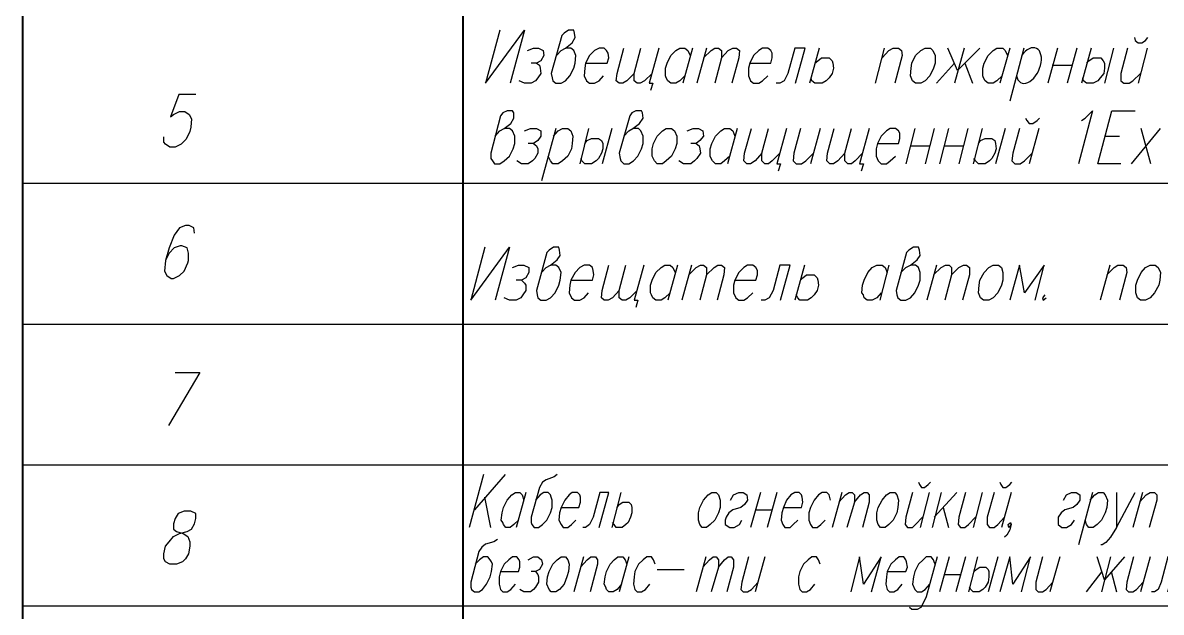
# Model space of a CAD drawing. Header units: millimetres. Extents: x 2185 to 8290, y 601 to 2456.
# Drawn here: x 4397 to 4484.1, y 1701.9 to 1747.1 of the extents above; entities that cross this region are included whole.
import ezdxf

# ---------------------------------------------------------------- set-up
doc = ezdxf.new("R2010")
doc.units = ezdxf.units.MM
for name, color, linetype in [('PDF _0', 7, 'Continuous'), ('PDF _ТаБлица', 7, 'Continuous'), ('PDF _Текст.', 7, 'Continuous')]:
    doc.layers.add(name, color=color, linetype=linetype)

msp = doc.modelspace()

# ---------------------------------------------------------------- linework, layer by layer
at = {"layer": 'PDF _0', "lineweight": 25}
for points in [[(4396.97, 1734.811), (4646.896, 1734.811)], [(4396.97, 1724.009), (4646.896, 1724.009)], [(4396.97, 1713.208), (4646.896, 1713.208)], [(4396.97, 1702.406), (4646.896, 1702.406)]]:
    msp.add_lwpolyline(points, dxfattribs=at)
at = {"layer": 'PDF _ТаБлица', "lineweight": 40}
for points in [[(4396.97, 1551.182), (4396.97, 1830.026)], [(4430.69, 1551.182), (4430.69, 1830.026)]]:
    msp.add_lwpolyline(points, dxfattribs=at)
at = {"layer": 'PDF _Текст.', "lineweight": 25}
for points in [[(4433.49, 1746.527), (4432.404, 1742.47), (4435.376, 1746.527), (4434.29, 1742.47)], [(4437.834, 1744.584), (4438.177, 1744.984), (4438.52, 1745.156), (4439.034, 1745.556), (4439.262, 1745.956), (4439.205, 1746.299), (4439.148, 1746.527), (4438.748, 1746.527), (4438.405, 1746.299), (4438.234, 1746.127), (4437.434, 1743.213), (4437.491, 1742.87), (4437.548, 1742.641), (4437.777, 1742.47), (4438.177, 1742.47), (4438.52, 1742.641), (4438.862, 1743.041), (4439.148, 1743.613), (4439.262, 1744.013), (4439.32, 1744.584), (4439.148, 1744.984), (4438.92, 1745.156), (4438.52, 1745.156)], [(4482.069, 1745.956), (4482.126, 1745.727), (4482.355, 1745.556), (4482.641, 1745.556), (4482.927, 1745.727), (4483.098, 1745.956)], [(4435.605, 1744.984), (4436.062, 1745.156), (4436.462, 1745.156), (4436.805, 1744.984), (4436.862, 1744.584), (4436.634, 1744.184), (4436.291, 1744.013), (4435.891, 1744.013)], [(4440.063, 1744.013), (4441.72, 1744.013), (4441.834, 1744.413), (4441.777, 1744.756), (4441.663, 1744.984), (4441.491, 1745.156), (4441.091, 1745.156), (4440.748, 1744.984), (4440.348, 1744.584), (4440.063, 1744.013), (4440.005, 1743.613), (4439.948, 1743.041), (4440.12, 1742.641), (4440.348, 1742.47), (4440.748, 1742.47), (4441.091, 1742.641), (4441.434, 1743.041)], [(4443.777, 1743.213), (4443.206, 1742.641), (4442.92, 1742.47), (4442.634, 1742.47), (4442.406, 1742.641), (4442.463, 1743.213), (4442.977, 1745.156)], [(4445.149, 1743.213), (4444.578, 1742.641), (4444.235, 1742.47), (4444.006, 1742.47), (4443.777, 1742.641), (4443.777, 1743.213), (4444.292, 1745.156)], [(4445.664, 1745.156), (4444.921, 1742.47), (4445.206, 1742.47), (4445.035, 1741.898)], [(4447.664, 1743.041), (4447.264, 1742.641), (4446.978, 1742.47), (4446.578, 1742.47), (4446.349, 1742.641), (4446.235, 1742.87), (4446.178, 1743.041), (4446.178, 1743.613), (4446.292, 1744.013), (4446.578, 1744.584), (4446.978, 1744.984), (4447.264, 1745.156), (4447.664, 1745.156), (4447.892, 1744.984), (4448.064, 1744.584)], [(4448.235, 1745.156), (4447.492, 1742.47)], [(4449.321, 1745.156), (4448.578, 1742.47)], [(4449.093, 1744.413), (4449.664, 1744.984), (4449.95, 1745.156), (4450.236, 1745.156), (4450.464, 1744.984), (4450.464, 1744.413), (4449.95, 1742.47)], [(4450.464, 1744.413), (4450.979, 1744.984), (4451.322, 1745.156), (4451.607, 1745.156), (4451.836, 1744.984), (4451.779, 1744.413), (4451.264, 1742.47)], [(4452.636, 1744.013), (4454.236, 1744.013), (4454.351, 1744.413), (4454.351, 1744.756), (4454.236, 1744.984), (4454.008, 1745.156), (4453.608, 1745.156), (4453.322, 1744.984), (4452.922, 1744.584), (4452.636, 1744.013), (4452.522, 1743.613), (4452.522, 1743.041), (4452.693, 1742.641), (4452.922, 1742.47), (4453.322, 1742.47), (4453.608, 1742.641), (4454.008, 1743.041)], [(4456.122, 1742.47), (4456.865, 1745.156), (4456.065, 1745.156), (4455.551, 1743.213), (4455.265, 1742.641), (4454.922, 1742.47), (4454.636, 1742.47)], [(4457.951, 1745.156), (4457.208, 1742.47)], [(4462.923, 1745.156), (4462.238, 1742.47)], [(4462.752, 1744.413), (4463.266, 1744.984), (4463.609, 1745.156), (4464.009, 1745.156), (4464.238, 1744.984), (4464.295, 1744.584), (4463.724, 1742.47)], [(4470.239, 1745.156), (4468.524, 1743.441), (4467.781, 1745.156)], [(4469.039, 1745.156), (4468.296, 1742.47)], [(4471.953, 1743.041), (4471.553, 1742.641), (4471.268, 1742.47), (4470.868, 1742.47), (4470.639, 1742.641), (4470.525, 1742.87), (4470.467, 1743.041), (4470.467, 1743.613), (4470.582, 1744.013), (4470.868, 1744.584), (4471.268, 1744.984), (4471.553, 1745.156), (4472.011, 1745.156), (4472.182, 1744.984), (4472.353, 1744.584)], [(4472.525, 1745.156), (4471.782, 1742.47)], [(4473.611, 1745.156), (4472.525, 1741.098)], [(4476.183, 1745.156), (4475.44, 1742.47)], [(4477.669, 1745.156), (4476.926, 1742.47)], [(4478.755, 1745.156), (4478.012, 1742.47)], [(4480.469, 1745.156), (4479.783, 1742.47)], [(4481.555, 1745.156), (4481.041, 1743.213), (4481.041, 1742.641), (4481.269, 1742.47), (4481.669, 1742.47), (4481.955, 1742.641), (4482.527, 1743.213)], [(4483.041, 1745.156), (4482.355, 1742.47)], [(4436.291, 1744.013), (4436.519, 1743.841), (4436.576, 1743.613), (4436.634, 1743.213), (4436.405, 1742.87), (4436.233, 1742.641), (4435.891, 1742.47), (4435.376, 1742.47), (4434.976, 1742.641)], [(4457.608, 1744.013), (4457.837, 1744.184), (4458.123, 1744.413), (4458.523, 1744.413), (4458.694, 1744.413), (4458.923, 1744.184), (4458.98, 1744.013), (4459.037, 1743.613), (4458.923, 1743.213), (4458.694, 1742.87), (4458.466, 1742.641), (4458.18, 1742.47), (4457.608, 1742.47), (4457.38, 1742.641), (4457.323, 1742.87)], [(4466.924, 1742.47), (4468.296, 1744.013)], [(4469.096, 1744.013), (4469.667, 1742.47)], [(4478.412, 1744.013), (4478.583, 1744.184), (4478.926, 1744.413), (4479.326, 1744.413), (4479.497, 1744.413), (4479.669, 1744.184), (4479.783, 1744.013), (4479.783, 1743.613), (4479.726, 1743.213), (4479.44, 1742.87), (4479.269, 1742.641), (4478.926, 1742.47), (4478.412, 1742.47), (4478.183, 1742.641), (4478.126, 1742.87)], [(4475.783, 1743.841), (4477.269, 1743.841)], [(4410.229, 1741.612), (4408.915, 1741.612), (4408.286, 1739.898), (4408.515, 1740.069), (4408.972, 1740.298), (4409.372, 1740.298), (4409.715, 1740.069), (4409.886, 1739.726), (4409.829, 1739.098), (4409.772, 1738.755), (4409.486, 1738.183), (4409.086, 1737.783), (4408.629, 1737.555), (4408.229, 1737.555), (4407.886, 1737.783), (4407.772, 1737.955), (4407.772, 1738.355)], [(4433.147, 1738.412), (4433.49, 1738.812), (4433.833, 1738.983), (4434.347, 1739.383), (4434.576, 1739.783), (4434.576, 1740.183), (4434.462, 1740.355), (4434.062, 1740.355), (4433.719, 1740.183), (4433.547, 1739.955), (4432.804, 1737.097), (4432.804, 1736.697), (4432.919, 1736.526), (4433.09, 1736.297), (4433.49, 1736.297), (4433.833, 1736.526), (4434.233, 1736.869), (4434.519, 1737.44), (4434.633, 1737.84), (4434.633, 1738.412), (4434.462, 1738.812), (4434.233, 1738.983), (4433.833, 1738.983)], [(4442.977, 1738.412), (4443.377, 1738.812), (4443.663, 1738.983), (4444.178, 1739.383), (4444.463, 1739.783), (4444.406, 1740.183), (4444.349, 1740.355), (4443.892, 1740.355), (4443.606, 1740.183), (4443.435, 1739.955), (4442.634, 1737.097), (4442.692, 1736.697), (4442.749, 1736.526), (4442.977, 1736.297), (4443.377, 1736.297), (4443.72, 1736.526), (4444.063, 1736.869), (4444.349, 1737.44), (4444.463, 1737.84), (4444.463, 1738.412), (4444.292, 1738.812), (4444.12, 1738.983), (4443.663, 1738.983)], [(4473.725, 1739.783), (4473.839, 1739.612), (4474.011, 1739.383), (4474.297, 1739.383), (4474.64, 1739.612), (4474.811, 1739.783)], [(4478.012, 1739.612), (4478.297, 1739.783), (4478.869, 1740.355), (4477.783, 1736.297)], [(4481.041, 1736.297), (4479.269, 1736.297), (4480.355, 1740.355), (4482.126, 1740.355)], [(4435.376, 1738.812), (4435.833, 1738.983), (4436.291, 1738.983), (4436.634, 1738.812), (4436.634, 1738.412), (4436.405, 1738.069), (4436.062, 1737.84), (4435.662, 1737.84)], [(4437.777, 1738.983), (4436.691, 1734.983)], [(4437.605, 1738.412), (4437.948, 1738.812), (4438.291, 1738.983), (4438.691, 1738.983), (4438.92, 1738.812), (4439.091, 1738.412), (4439.034, 1737.84), (4438.977, 1737.44), (4438.691, 1736.869), (4438.291, 1736.526), (4437.948, 1736.297), (4437.548, 1736.297), (4437.376, 1736.526), (4437.205, 1736.869)], [(4440.291, 1738.983), (4439.605, 1736.297)], [(4442.063, 1738.983), (4441.32, 1736.297)], [(4447.835, 1738.812), (4448.293, 1738.983), (4448.693, 1738.983), (4449.035, 1738.812), (4449.093, 1738.412), (4448.807, 1738.069), (4448.521, 1737.84), (4448.121, 1737.84)], [(4451.093, 1736.869), (4450.693, 1736.526), (4450.407, 1736.297), (4450.007, 1736.297), (4449.778, 1736.526), (4449.664, 1736.697), (4449.607, 1736.869), (4449.607, 1737.44), (4449.721, 1737.84), (4450.007, 1738.412), (4450.407, 1738.812), (4450.693, 1738.983), (4451.093, 1738.983), (4451.322, 1738.812), (4451.493, 1738.412)], [(4451.664, 1738.983), (4450.921, 1736.297)], [(4453.55, 1737.097), (4453.036, 1736.526), (4452.693, 1736.297), (4452.407, 1736.297), (4452.179, 1736.526), (4452.236, 1737.097), (4452.75, 1738.983)], [(4454.922, 1737.097), (4454.351, 1736.526), (4454.065, 1736.297), (4453.779, 1736.297), (4453.55, 1736.526), (4453.55, 1737.097), (4454.065, 1738.983)], [(4455.437, 1738.983), (4454.694, 1736.297), (4454.979, 1736.297), (4454.808, 1735.726)], [(4456.522, 1738.983), (4456.008, 1737.097), (4455.951, 1736.526), (4456.179, 1736.297), (4456.58, 1736.297), (4456.922, 1736.526), (4457.494, 1737.097)], [(4458.008, 1738.983), (4457.265, 1736.297)], [(4459.894, 1737.097), (4459.38, 1736.526), (4459.037, 1736.297), (4458.751, 1736.297), (4458.523, 1736.526), (4458.58, 1737.097), (4459.094, 1738.983)], [(4461.266, 1737.097), (4460.694, 1736.526), (4460.409, 1736.297), (4460.123, 1736.297), (4459.894, 1736.526), (4459.894, 1737.097), (4460.409, 1738.983)], [(4461.78, 1738.983), (4461.037, 1736.297), (4461.323, 1736.297), (4461.152, 1735.726)], [(4462.409, 1737.84), (4464.009, 1737.84), (4464.124, 1738.24), (4464.124, 1738.64), (4464.009, 1738.812), (4463.781, 1738.983), (4463.381, 1738.983), (4463.095, 1738.812), (4462.695, 1738.412), (4462.409, 1737.84), (4462.295, 1737.44), (4462.295, 1736.869), (4462.466, 1736.526), (4462.695, 1736.297), (4463.095, 1736.297), (4463.381, 1736.526), (4463.781, 1736.869)], [(4465.267, 1738.983), (4464.581, 1736.297)], [(4466.753, 1738.983), (4466.067, 1736.297)], [(4467.838, 1738.983), (4467.153, 1736.297)], [(4469.324, 1738.983), (4468.639, 1736.297)], [(4470.41, 1738.983), (4469.724, 1736.297)], [(4472.182, 1738.983), (4471.439, 1736.297)], [(4473.268, 1738.983), (4472.754, 1737.097), (4472.696, 1736.526), (4472.925, 1736.297), (4473.325, 1736.297), (4473.668, 1736.526), (4474.24, 1737.097)], [(4474.754, 1738.983), (4474.011, 1736.297)], [(4481.841, 1736.297), (4484.07, 1738.983)], [(4483.327, 1736.297), (4482.584, 1738.983)], [(4440.005, 1737.84), (4440.177, 1738.069), (4440.52, 1738.24), (4440.92, 1738.24), (4441.034, 1738.24), (4441.263, 1738.069), (4441.377, 1737.84), (4441.377, 1737.44), (4441.263, 1737.097), (4441.034, 1736.697), (4440.863, 1736.526), (4440.52, 1736.297), (4440.005, 1736.297), (4439.777, 1736.526), (4439.72, 1736.697)], [(4470.125, 1737.84), (4470.296, 1738.069), (4470.639, 1738.24), (4471.039, 1738.24), (4471.153, 1738.24), (4471.382, 1738.069), (4471.439, 1737.84), (4471.496, 1737.44), (4471.382, 1737.097), (4471.153, 1736.697), (4470.982, 1736.526), (4470.639, 1736.297), (4470.125, 1736.297), (4469.896, 1736.526), (4469.782, 1736.697)], [(4479.84, 1738.412), (4480.926, 1738.412)], [(4436.062, 1737.84), (4436.291, 1737.669), (4436.405, 1737.44), (4436.405, 1737.097), (4436.176, 1736.697), (4436.005, 1736.526), (4435.662, 1736.297), (4435.148, 1736.297), (4434.805, 1736.526)], [(4448.521, 1737.84), (4448.75, 1737.669), (4448.807, 1737.44), (4448.864, 1737.097), (4448.578, 1736.697), (4448.407, 1736.526), (4448.121, 1736.297), (4447.55, 1736.297), (4447.207, 1736.526)], [(4464.924, 1737.669), (4466.41, 1737.669)], [(4467.496, 1737.669), (4468.982, 1737.669)], [(4410.115, 1730.982), (4410.058, 1731.382), (4409.715, 1731.554), (4409.429, 1731.554), (4408.972, 1731.382), (4408.572, 1730.811), (4408.172, 1729.839), (4407.886, 1728.867), (4407.829, 1728.067), (4408, 1727.724), (4408.343, 1727.496), (4408.515, 1727.496), (4408.972, 1727.724), (4409.315, 1728.067), (4409.601, 1728.696), (4409.658, 1728.867), (4409.658, 1729.439), (4409.543, 1729.839), (4409.143, 1730.01), (4409.029, 1730.01), (4408.572, 1729.839), (4408.172, 1729.439), (4407.886, 1728.867)], [(4432.347, 1729.896), (4431.261, 1725.838), (4434.233, 1729.896), (4433.147, 1725.838)], [(4436.691, 1727.953), (4437.034, 1728.353), (4437.376, 1728.524), (4437.891, 1728.925), (4438.119, 1729.267), (4438.062, 1729.668), (4438.005, 1729.896), (4437.605, 1729.896), (4437.262, 1729.668), (4437.091, 1729.496), (4436.291, 1726.581), (4436.348, 1726.238), (4436.405, 1726.01), (4436.634, 1725.838), (4437.034, 1725.838), (4437.376, 1726.01), (4437.719, 1726.41), (4438.005, 1726.981), (4438.119, 1727.381), (4438.177, 1727.953), (4438.005, 1728.353), (4437.777, 1728.524), (4437.376, 1728.524)], [(4464.181, 1727.953), (4464.581, 1728.353), (4464.924, 1728.524), (4465.438, 1728.925), (4465.667, 1729.267), (4465.61, 1729.668), (4465.552, 1729.896), (4465.152, 1729.896), (4464.809, 1729.668), (4464.638, 1729.496), (4463.838, 1726.581), (4463.895, 1726.238), (4463.952, 1726.01), (4464.181, 1725.838), (4464.581, 1725.838), (4464.924, 1726.01), (4465.267, 1726.41), (4465.552, 1726.981), (4465.667, 1727.381), (4465.667, 1727.953), (4465.552, 1728.353), (4465.324, 1728.524), (4464.924, 1728.524)], [(4434.462, 1728.353), (4434.919, 1728.524), (4435.319, 1728.524), (4435.719, 1728.353), (4435.719, 1727.953), (4435.49, 1727.553), (4435.148, 1727.381), (4434.747, 1727.381)], [(4438.92, 1727.381), (4440.577, 1727.381), (4440.691, 1727.782), (4440.634, 1728.124), (4440.577, 1728.353), (4440.348, 1728.524), (4439.948, 1728.524), (4439.605, 1728.353), (4439.262, 1727.953), (4438.92, 1727.381), (4438.862, 1726.981), (4438.805, 1726.41), (4438.977, 1726.01), (4439.205, 1725.838), (4439.605, 1725.838), (4439.948, 1726.01), (4440.291, 1726.41)], [(4442.634, 1726.581), (4442.12, 1726.01), (4441.777, 1725.838), (4441.491, 1725.838), (4441.263, 1726.01), (4441.32, 1726.581), (4441.834, 1728.524)], [(4444.006, 1726.581), (4443.435, 1726.01), (4443.149, 1725.838), (4442.863, 1725.838), (4442.634, 1726.01), (4442.634, 1726.581), (4443.149, 1728.524)], [(4444.52, 1728.524), (4443.777, 1725.838), (4444.063, 1725.838), (4443.892, 1725.267)], [(4446.521, 1726.41), (4446.121, 1726.01), (4445.835, 1725.838), (4445.435, 1725.838), (4445.206, 1726.01), (4445.092, 1726.238), (4445.035, 1726.41), (4445.035, 1726.981), (4445.149, 1727.381), (4445.435, 1727.953), (4445.835, 1728.353), (4446.121, 1728.524), (4446.521, 1728.524), (4446.749, 1728.353), (4446.921, 1727.953)], [(4447.092, 1728.524), (4446.349, 1725.838)], [(4448.178, 1728.524), (4447.435, 1725.838)], [(4447.95, 1727.782), (4448.521, 1728.353), (4448.864, 1728.524), (4449.093, 1728.524), (4449.321, 1728.353), (4449.321, 1727.782), (4448.807, 1725.838)], [(4449.321, 1727.782), (4449.893, 1728.353), (4450.179, 1728.524), (4450.464, 1728.524), (4450.693, 1728.353), (4450.636, 1727.782), (4450.121, 1725.838)], [(4451.493, 1727.381), (4453.093, 1727.381), (4453.208, 1727.782), (4453.208, 1728.124), (4453.093, 1728.353), (4452.865, 1728.524), (4452.465, 1728.524), (4452.179, 1728.353), (4451.779, 1727.953), (4451.493, 1727.381), (4451.379, 1726.981), (4451.379, 1726.41), (4451.55, 1726.01), (4451.779, 1725.838), (4452.179, 1725.838), (4452.465, 1726.01), (4452.865, 1726.41)], [(4454.979, 1725.838), (4455.722, 1728.524), (4454.922, 1728.524), (4454.408, 1726.581), (4454.122, 1726.01), (4453.779, 1725.838), (4453.493, 1725.838)], [(4456.808, 1728.524), (4456.065, 1725.838)], [(4462.695, 1726.41), (4462.352, 1726.01), (4462.009, 1725.838), (4461.609, 1725.838), (4461.38, 1726.01), (4461.323, 1726.238), (4461.209, 1726.41), (4461.266, 1726.981), (4461.38, 1727.381), (4461.666, 1727.953), (4462.009, 1728.353), (4462.352, 1728.524), (4462.752, 1728.524), (4462.981, 1728.353), (4463.152, 1727.953)], [(4463.266, 1728.524), (4462.581, 1725.838)], [(4466.924, 1728.524), (4466.181, 1725.838)], [(4466.695, 1727.782), (4467.267, 1728.353), (4467.61, 1728.524), (4467.896, 1728.524), (4468.067, 1728.353), (4468.067, 1727.782), (4467.553, 1725.838)], [(4468.067, 1727.782), (4468.639, 1728.353), (4468.982, 1728.524), (4469.21, 1728.524), (4469.439, 1728.353), (4469.439, 1727.782), (4468.924, 1725.838)], [(4474.468, 1725.838), (4475.154, 1728.524), (4473.668, 1726.41), (4473.268, 1728.524), (4472.525, 1725.838)], [(4480.183, 1728.524), (4479.44, 1725.838)], [(4479.955, 1727.782), (4480.526, 1728.353), (4480.812, 1728.524), (4481.212, 1728.524), (4481.441, 1728.353), (4481.498, 1727.953), (4480.926, 1725.838)], [(4456.522, 1727.381), (4456.694, 1727.553), (4456.98, 1727.782), (4457.38, 1727.782), (4457.551, 1727.782), (4457.78, 1727.553), (4457.837, 1727.381), (4457.894, 1726.981), (4457.78, 1726.581), (4457.551, 1726.238), (4457.323, 1726.01), (4457.037, 1725.838), (4456.465, 1725.838), (4456.294, 1726.01), (4456.179, 1726.238)], [(4435.148, 1727.381), (4435.376, 1727.153), (4435.49, 1726.981), (4435.49, 1726.581), (4435.262, 1726.238), (4435.09, 1726.01), (4434.747, 1725.838), (4434.233, 1725.838), (4433.833, 1726.01)], [(4475.211, 1726.238), (4475.04, 1726.01), (4475.097, 1725.838), (4475.325, 1726.01)], [(4408.629, 1720.295), (4410.515, 1720.295), (4408.115, 1716.237)], [(4432.233, 1712.465), (4431.147, 1708.407)], [(4433.89, 1712.465), (4431.547, 1709.779)], [(4437.891, 1712.465), (4437.662, 1712.293), (4437.034, 1712.065), (4436.748, 1711.893), (4436.519, 1711.493), (4435.891, 1709.207), (4435.891, 1708.807), (4435.948, 1708.636), (4436.119, 1708.407), (4436.462, 1708.407), (4436.748, 1708.636), (4437.091, 1708.979), (4437.376, 1709.55), (4437.491, 1709.95), (4437.491, 1710.522), (4437.434, 1710.75), (4437.376, 1710.922), (4437.205, 1711.093), (4436.862, 1711.093), (4436.576, 1710.922), (4436.233, 1710.522)], [(4465.552, 1711.893), (4465.61, 1711.722), (4465.781, 1711.493), (4466.01, 1711.493), (4466.295, 1711.722), (4466.467, 1711.893)], [(4471.782, 1711.893), (4471.839, 1711.722), (4472.011, 1711.493), (4472.239, 1711.493), (4472.525, 1711.722), (4472.696, 1711.893)], [(4434.919, 1708.979), (4434.576, 1708.636), (4434.29, 1708.407), (4433.947, 1708.407), (4433.776, 1708.636), (4433.719, 1708.807), (4433.604, 1708.979), (4433.662, 1709.55), (4433.776, 1709.95), (4434.062, 1710.522), (4434.405, 1710.922), (4434.69, 1711.093), (4435.033, 1711.093), (4435.205, 1710.922), (4435.319, 1710.522)], [(4435.49, 1711.093), (4434.747, 1708.407)], [(4438.177, 1709.95), (4439.548, 1709.95), (4439.663, 1710.35), (4439.663, 1710.75), (4439.605, 1710.922), (4439.434, 1711.093), (4439.034, 1711.093), (4438.805, 1710.922), (4438.462, 1710.522), (4438.177, 1709.95), (4438.062, 1709.55), (4438.005, 1708.979), (4438.177, 1708.636), (4438.348, 1708.407), (4438.691, 1708.407), (4438.977, 1708.636), (4439.32, 1708.979)], [(4441.091, 1708.407), (4441.834, 1711.093), (4441.149, 1711.093), (4440.634, 1709.207), (4440.348, 1708.636), (4440.063, 1708.407), (4439.834, 1708.407)], [(4442.749, 1711.093), (4442.063, 1708.407)], [(4451.15, 1710.522), (4451.379, 1710.922), (4451.779, 1711.093), (4452.122, 1711.093), (4452.407, 1710.922), (4452.465, 1710.522), (4452.236, 1710.179), (4451.95, 1709.95), (4451.322, 1709.779), (4451.036, 1709.55), (4450.807, 1709.207), (4450.75, 1708.979), (4450.75, 1708.636), (4451.093, 1708.407), (4451.436, 1708.407), (4451.836, 1708.636), (4452.007, 1708.979)], [(4453.436, 1711.093), (4452.693, 1708.407)], [(4454.694, 1711.093), (4453.951, 1708.407)], [(4455.208, 1709.95), (4456.58, 1709.95), (4456.694, 1710.35), (4456.637, 1710.75), (4456.58, 1710.922), (4456.408, 1711.093), (4456.065, 1711.093), (4455.779, 1710.922), (4455.437, 1710.522), (4455.208, 1709.95), (4455.094, 1709.55), (4455.036, 1708.979), (4455.151, 1708.636), (4455.322, 1708.407), (4455.722, 1708.407), (4455.951, 1708.636), (4456.294, 1708.979)], [(4458.808, 1710.522), (4458.694, 1710.922), (4458.523, 1711.093), (4458.18, 1711.093), (4457.894, 1710.922), (4457.551, 1710.522), (4457.265, 1709.95), (4457.151, 1709.55), (4457.151, 1708.979), (4457.265, 1708.636), (4457.437, 1708.407), (4457.78, 1708.407), (4458.065, 1708.636), (4458.408, 1708.979)], [(4459.666, 1711.093), (4458.923, 1708.407)], [(4459.437, 1710.35), (4459.952, 1710.922), (4460.237, 1711.093), (4460.466, 1711.093), (4460.637, 1710.922), (4460.637, 1710.35), (4460.066, 1708.407)], [(4460.637, 1710.35), (4461.095, 1710.922), (4461.38, 1711.093), (4461.609, 1711.093), (4461.78, 1710.922), (4461.78, 1710.35), (4461.266, 1708.407)], [(4465.095, 1711.093), (4464.581, 1709.207), (4464.524, 1708.636), (4464.695, 1708.407), (4465.095, 1708.407), (4465.324, 1708.636), (4465.838, 1709.207)], [(4466.353, 1711.093), (4465.667, 1708.407)], [(4467.267, 1711.093), (4466.581, 1708.407)], [(4468.467, 1711.093), (4466.753, 1709.207)], [(4469.153, 1711.093), (4468.639, 1709.207), (4468.581, 1708.636), (4468.753, 1708.407), (4469.096, 1708.407), (4469.382, 1708.636), (4469.896, 1709.207)], [(4470.41, 1711.093), (4469.724, 1708.407)], [(4471.325, 1711.093), (4470.81, 1709.207), (4470.81, 1708.636), (4470.982, 1708.407), (4471.325, 1708.407), (4471.611, 1708.636), (4472.125, 1709.207)], [(4472.639, 1711.093), (4471.896, 1708.407)], [(4476.64, 1710.522), (4476.868, 1710.922), (4477.269, 1711.093), (4477.611, 1711.093), (4477.897, 1710.922), (4477.897, 1710.522), (4477.669, 1710.179), (4477.383, 1709.95), (4476.754, 1709.779), (4476.468, 1709.55), (4476.24, 1709.207), (4476.24, 1708.979), (4476.24, 1708.636), (4476.526, 1708.407), (4476.868, 1708.407), (4477.269, 1708.636), (4477.497, 1708.979)], [(4478.869, 1711.093), (4477.783, 1707.092)], [(4478.697, 1710.522), (4479.04, 1710.922), (4479.326, 1711.093), (4479.669, 1711.093), (4479.84, 1710.922), (4480.012, 1710.522), (4479.955, 1709.95), (4479.84, 1709.55), (4479.555, 1708.979), (4479.212, 1708.636), (4478.926, 1708.407), (4478.583, 1708.407), (4478.412, 1708.636), (4478.297, 1708.979)], [(4480.698, 1711.093), (4480.698, 1708.407), (4482.126, 1711.093)], [(4482.698, 1711.093), (4481.955, 1708.407)], [(4482.469, 1710.35), (4482.984, 1710.922), (4483.27, 1711.093), (4483.612, 1711.093), (4483.784, 1710.922), (4483.784, 1710.522), (4483.212, 1708.407)], [(4432.804, 1708.407), (4432.347, 1710.75)], [(4442.463, 1709.95), (4442.634, 1710.179), (4442.92, 1710.35), (4443.263, 1710.35), (4443.377, 1710.35), (4443.549, 1710.179), (4443.606, 1709.95), (4443.606, 1709.55), (4443.492, 1709.207), (4443.32, 1708.807), (4443.149, 1708.636), (4442.863, 1708.407), (4442.406, 1708.407), (4442.234, 1708.636), (4442.12, 1708.807)], [(4453.036, 1709.779), (4454.293, 1709.779)], [(4467.438, 1709.95), (4467.838, 1708.407)], [(4472.639, 1708.636), (4472.468, 1708.407), (4472.411, 1708.636), (4472.582, 1708.807), (4472.639, 1708.636), (4472.525, 1708.236), (4472.296, 1707.835), (4472.125, 1707.664)], [(4480.698, 1708.407), (4480.24, 1707.664), (4479.898, 1707.264), (4479.612, 1707.092), (4479.497, 1707.092)], [(4433.319, 1707.493), (4433.033, 1707.321), (4432.404, 1707.15), (4432.118, 1706.921), (4431.89, 1706.578), (4431.261, 1704.235), (4431.261, 1703.835), (4431.318, 1703.663), (4431.547, 1703.492), (4431.89, 1703.492), (4432.176, 1703.663), (4432.461, 1704.063), (4432.747, 1704.635), (4432.861, 1705.035), (4432.919, 1705.607), (4432.861, 1705.778), (4432.747, 1705.949), (4432.576, 1706.178), (4432.233, 1706.178), (4431.947, 1705.949), (4431.604, 1705.607)], [(4433.547, 1705.035), (4434.919, 1705.035), (4435.033, 1705.378), (4435.033, 1705.778), (4434.976, 1705.949), (4434.805, 1706.178), (4434.462, 1706.178), (4434.176, 1705.949), (4433.833, 1705.607), (4433.547, 1705.035), (4433.433, 1704.635), (4433.433, 1704.063), (4433.547, 1703.663), (4433.719, 1703.492), (4434.062, 1703.492), (4434.347, 1703.663), (4434.69, 1704.063)], [(4435.662, 1705.949), (4436.062, 1706.178), (4436.405, 1706.178), (4436.691, 1705.949), (4436.748, 1705.607), (4436.519, 1705.206), (4436.233, 1705.035), (4435.891, 1705.035)], [(4439.891, 1706.178), (4439.148, 1703.492)], [(4439.663, 1705.378), (4440.177, 1705.949), (4440.463, 1706.178), (4440.806, 1706.178), (4440.977, 1705.949), (4440.977, 1705.607), (4440.406, 1703.492)], [(4442.806, 1704.063), (4442.463, 1703.663), (4442.177, 1703.492), (4441.834, 1703.492), (4441.663, 1703.663), (4441.606, 1703.835), (4441.491, 1704.063), (4441.549, 1704.635), (4441.663, 1705.035), (4441.949, 1705.607), (4442.234, 1705.949), (4442.52, 1706.178), (4442.92, 1706.178), (4443.092, 1705.949), (4443.206, 1705.607)], [(4443.377, 1706.178), (4442.634, 1703.492)], [(4445.378, 1705.607), (4445.263, 1705.949), (4445.092, 1706.178), (4444.749, 1706.178), (4444.463, 1705.949), (4444.12, 1705.607), (4443.835, 1705.035), (4443.777, 1704.635), (4443.72, 1704.063), (4443.835, 1703.663), (4444.006, 1703.492), (4444.349, 1703.492), (4444.635, 1703.663), (4444.978, 1704.063)], [(4449.264, 1706.178), (4448.521, 1703.492)], [(4449.035, 1705.378), (4449.55, 1705.949), (4449.836, 1706.178), (4450.064, 1706.178), (4450.236, 1705.949), (4450.236, 1705.378), (4449.664, 1703.492)], [(4450.236, 1705.378), (4450.693, 1705.949), (4450.979, 1706.178), (4451.207, 1706.178), (4451.379, 1705.949), (4451.379, 1705.378), (4450.864, 1703.492)], [(4452.522, 1706.178), (4452.007, 1704.235), (4451.95, 1703.663), (4452.122, 1703.492), (4452.465, 1703.492), (4452.75, 1703.663), (4453.265, 1704.235)], [(4453.779, 1706.178), (4453.036, 1703.492)], [(4458.008, 1705.607), (4457.894, 1705.949), (4457.723, 1706.178), (4457.38, 1706.178), (4457.094, 1705.949), (4456.751, 1705.607), (4456.465, 1705.035), (4456.351, 1704.635), (4456.351, 1704.063), (4456.465, 1703.663), (4456.637, 1703.492), (4456.98, 1703.492), (4457.265, 1703.663), (4457.608, 1704.063)], [(4461.952, 1703.492), (4462.695, 1706.178), (4461.323, 1704.063), (4461.037, 1706.178), (4460.352, 1703.492)], [(4463.152, 1705.035), (4464.581, 1705.035), (4464.695, 1705.378), (4464.638, 1705.778), (4464.581, 1705.949), (4464.409, 1706.178), (4464.066, 1706.178), (4463.781, 1705.949), (4463.438, 1705.607), (4463.152, 1705.035), (4463.095, 1704.635), (4463.038, 1704.063), (4463.152, 1703.663), (4463.323, 1703.492), (4463.666, 1703.492), (4463.952, 1703.663), (4464.295, 1704.063)], [(4466.981, 1706.178), (4466.124, 1703.092), (4465.838, 1702.52), (4465.724, 1702.292), (4465.438, 1702.12), (4465.038, 1702.12), (4464.867, 1702.292)], [(4466.81, 1705.607), (4466.753, 1705.778), (4466.695, 1705.949), (4466.524, 1706.178), (4466.124, 1706.178), (4465.895, 1705.949), (4465.552, 1705.607), (4465.267, 1705.035), (4465.152, 1704.635), (4465.095, 1704.063), (4465.267, 1703.663), (4465.438, 1703.492), (4465.781, 1703.492), (4466.067, 1703.663), (4466.41, 1704.063)], [(4467.896, 1706.178), (4467.153, 1703.492)], [(4469.153, 1706.178), (4468.41, 1703.492)], [(4470.067, 1706.178), (4469.382, 1703.492)], [(4471.611, 1706.178), (4470.868, 1703.492)], [(4473.439, 1703.492), (4474.125, 1706.178), (4472.754, 1704.063), (4472.525, 1706.178), (4471.782, 1703.492)], [(4475.04, 1706.178), (4474.525, 1704.235), (4474.525, 1703.663), (4474.697, 1703.492), (4475.04, 1703.492), (4475.325, 1703.663), (4475.84, 1704.235)], [(4476.354, 1706.178), (4475.611, 1703.492)], [(4481.326, 1706.178), (4479.783, 1704.406), (4479.212, 1706.178)], [(4480.24, 1706.178), (4479.555, 1703.492)], [(4482.012, 1706.178), (4481.498, 1704.235), (4481.441, 1703.663), (4481.612, 1703.492), (4481.955, 1703.492), (4482.241, 1703.663), (4482.755, 1704.235)], [(4483.27, 1706.178), (4482.527, 1703.492)], [(4484.641, 1703.492), (4485.384, 1706.178), (4484.641, 1706.178), (4484.127, 1704.235), (4483.898, 1703.663), (4483.612, 1703.492), (4483.384, 1703.492)], [(4436.233, 1705.035), (4436.405, 1704.806), (4436.462, 1704.635), (4436.462, 1704.235), (4436.233, 1703.835), (4436.062, 1703.663), (4435.833, 1703.492), (4435.319, 1703.492), (4435.033, 1703.663)], [(4445.549, 1705.206), (4447.607, 1705.206)], [(4467.553, 1704.806), (4468.81, 1704.806)], [(4469.782, 1705.035), (4469.953, 1705.206), (4470.239, 1705.378), (4470.582, 1705.378), (4470.696, 1705.378), (4470.868, 1705.206), (4470.925, 1705.035), (4470.925, 1704.635), (4470.868, 1704.235), (4470.639, 1703.835), (4470.467, 1703.663), (4470.182, 1703.492), (4469.724, 1703.492), (4469.553, 1703.663), (4469.439, 1703.835)], [(4478.412, 1703.492), (4479.612, 1705.035)], [(4480.298, 1705.035), (4480.698, 1703.492)]]:
    msp.add_lwpolyline(points, dxfattribs=at)
for points in [[(4466.067, 1745.156), (4466.467, 1745.156), (4466.638, 1744.984), (4466.81, 1744.584), (4466.81, 1744.013), (4466.695, 1743.613), (4466.41, 1743.041), (4466.067, 1742.641), (4465.724, 1742.47), (4465.324, 1742.47), (4465.095, 1742.641), (4464.924, 1743.041), (4464.981, 1743.613), (4465.038, 1744.013), (4465.324, 1744.584), (4465.724, 1744.984)], [(4446.235, 1738.983), (4446.635, 1738.983), (4446.864, 1738.812), (4447.035, 1738.412), (4447.035, 1737.84), (4446.921, 1737.44), (4446.635, 1736.869), (4446.235, 1736.526), (4445.949, 1736.297), (4445.549, 1736.297), (4445.321, 1736.526), (4445.149, 1736.869), (4445.149, 1737.44), (4445.263, 1737.84), (4445.549, 1738.412), (4445.949, 1738.812)], [(4471.268, 1728.524), (4471.668, 1728.524), (4471.896, 1728.353), (4472.011, 1727.953), (4472.011, 1727.381), (4471.896, 1726.981), (4471.611, 1726.41), (4471.268, 1726.01), (4470.925, 1725.838), (4470.525, 1725.838), (4470.296, 1726.01), (4470.125, 1726.41), (4470.182, 1726.981), (4470.239, 1727.381), (4470.582, 1727.953), (4470.925, 1728.353)], [(4483.27, 1728.524), (4483.67, 1728.524), (4483.898, 1728.353), (4484.07, 1727.953), (4484.012, 1727.381), (4483.955, 1726.981), (4483.612, 1726.41), (4483.27, 1726.01), (4482.927, 1725.838), (4482.527, 1725.838), (4482.298, 1726.01), (4482.184, 1726.41), (4482.184, 1726.981), (4482.298, 1727.381), (4482.584, 1727.953), (4482.927, 1728.353)], [(4449.721, 1711.093), (4450.064, 1711.093), (4450.236, 1710.922), (4450.35, 1710.522), (4450.35, 1709.95), (4450.236, 1709.55), (4449.95, 1708.979), (4449.607, 1708.636), (4449.321, 1708.407), (4448.978, 1708.407), (4448.807, 1708.636), (4448.693, 1708.979), (4448.693, 1709.55), (4448.807, 1709.95), (4449.093, 1710.522), (4449.436, 1710.922)], [(4463.381, 1711.093), (4463.724, 1711.093), (4463.895, 1710.922), (4464.009, 1710.522), (4463.952, 1709.95), (4463.895, 1709.55), (4463.609, 1708.979), (4463.266, 1708.636), (4462.981, 1708.407), (4462.638, 1708.407), (4462.466, 1708.636), (4462.352, 1708.979), (4462.352, 1709.55), (4462.466, 1709.95), (4462.752, 1710.522), (4463.095, 1710.922)], [(4409.315, 1709.664), (4408.858, 1709.493), (4408.629, 1709.093), (4408.515, 1708.693), (4408.515, 1708.293), (4408.743, 1708.121), (4409.258, 1707.95), (4409.601, 1707.721), (4409.772, 1707.321), (4409.772, 1706.978), (4409.658, 1706.407), (4409.429, 1706.007), (4409.201, 1705.778), (4408.743, 1705.607), (4408.229, 1705.607), (4407.886, 1705.778), (4407.772, 1706.007), (4407.772, 1706.407), (4407.886, 1706.978), (4408.172, 1707.321), (4408.515, 1707.721), (4408.972, 1707.95), (4409.543, 1708.121), (4409.886, 1708.293), (4410.115, 1708.693), (4410.229, 1709.093), (4410.229, 1709.493), (4409.829, 1709.664)], [(4438.177, 1706.178), (4438.52, 1706.178), (4438.691, 1705.949), (4438.805, 1705.607), (4438.748, 1705.035), (4438.634, 1704.635), (4438.405, 1704.063), (4438.062, 1703.663), (4437.777, 1703.492), (4437.434, 1703.492), (4437.262, 1703.663), (4437.091, 1704.063), (4437.148, 1704.635), (4437.262, 1705.035), (4437.548, 1705.607), (4437.891, 1705.949)]]:
    msp.add_lwpolyline(points, close=True, dxfattribs=at)
msp.add_ellipse((4473.984, 1743.821), major_axis=(0.573, 1.324), ratio=0.591439, start_param=2.429145, end_param=7.511204, dxfattribs=at)

doc.saveas('drawing.dxf')
